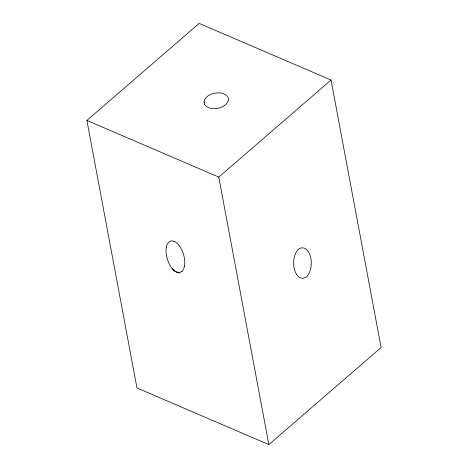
<?xml version="1.0" encoding="UTF-8"?>
<svg xmlns="http://www.w3.org/2000/svg" width="468" height="468" viewBox="0 0 468 468"><rect width="100%" height="100%" fill="white"/><g stroke="black" fill="none" stroke-linecap="round" stroke-linejoin="round"><path stroke-width="0.7" d="M184.509 266.005L184.573 265.625A36.603 19.48 49.2 0 0 184.796 261.899L184.731 260.664A34.65 18.445 49.2 0 0 184.234 257.148C183.029 251.673 180.613 246.145 176.179 242.535A7.137 3.797 49.2 0 0 174.242 241.371C170.329 239.283 166.684 243.261 166.351 246.981M86.902 120.446L199.157 23.4L331.034 80.034L381.098 347.554L268.843 444.6L136.966 387.966L86.902 120.446L218.778 177.085L268.843 444.6M218.778 177.085L331.034 80.034M181.859 271.534C173.909 275.5 168.375 263.689 166.871 257.289A34.492 18.357 49.2 0 1 166.134 253.018L166.017 251.094A35.275 18.773 49.2 0 1 166.351 246.981M174.242 241.371L174.652 241.64M296.694 274.552L296.589 274.4A30.379 17.339 -66.8 0 1 294.571 269.866A28.969 16.538 -66.8 0 1 293.857 266.526C293.19 261.214 293.892 255.452 297.022 250.983A7.792 4.446 -66.8 0 1 298.461 249.403C301.205 246.554 305.891 247.759 307.833 250.895A29.303 16.725 -66.8 0 1 309.88 254.762A30.098 17.181 -66.8 0 1 310.319 256.078L310.5 256.727A28.501 16.269 -66.8 0 1 311.22 261.197L311.243 261.618A24.237 13.829 -66.8 0 1 311.261 264.227L310.951 267.351A15.163 8.652 -66.8 0 1 310.448 269.743L309.389 272.739L307.792 275.459A7.494 4.276 -66.8 0 1 306.224 277.079L302.942 278.419L299.713 277.571A25.196 14.385 -66.8 0 1 296.712 274.523M179.975 272.938A12.226 10.811 -52.6 0 1 178.103 272.645M173.511 270.007A12.226 10.811 -52.6 0 1 172.423 268.655M178.109 272.668A7.213 3.838 49.2 0 1 173.499 270.024M184.433 265.953A28.566 15.204 49.2 0 1 181.929 271.615M204.095 102.667A12.303 7.693 -10.6 0 1 220.761 93.003A12.303 7.693 -10.6 0 1 224.394 105.581A12.303 7.693 -10.6 0 1 204.528 104.183M204.621 104.159A12.478 7.804 -10.6 0 1 204.183 102.656"/></g></svg>
